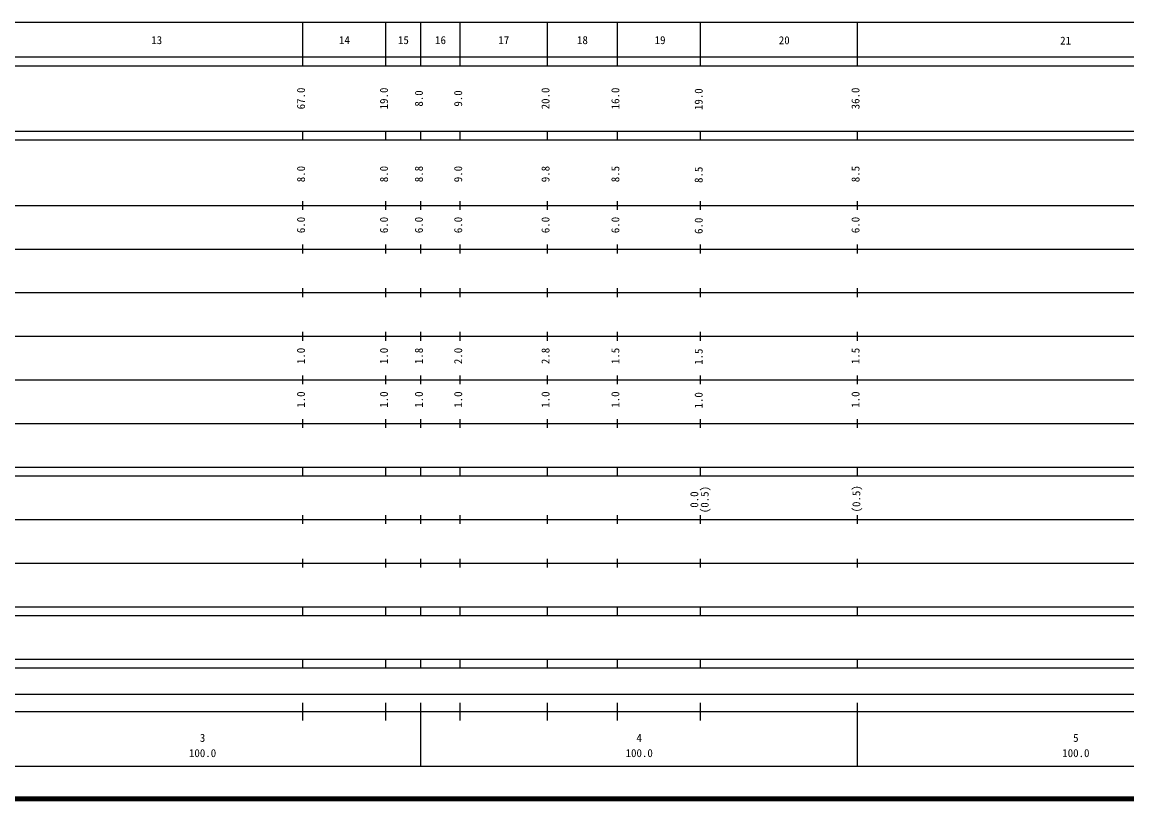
# Model space of a CAD drawing. Units: millimetres on the paper, enlarged 1000 times. Extents: x 40000 to 680000, y 20000 to 380000.
# Drawn here: x 276670 to 529693, y 20000 to 198000 of the extents above; entities that cross this region are included whole.
import ezdxf
from ezdxf.enums import TextEntityAlignment as Align

# ---------------------------------------------------------------- set-up
doc = ezdxf.new("R2010")
doc.units = ezdxf.units.MM
doc.header["$LTSCALE"] = 1000
doc.layers.add('M-TTL', color=7, linetype='Continuous', lineweight=25)
doc.layers.add('M-TTL-BAND', color=7, linetype='Continuous', lineweight=25)
doc.styles.add('ＭＳ ゴシック', font='')
doc.styles.get('ＭＳ ゴシック').set_extended_font_data('MS Gothic')

msp = doc.modelspace()

# ---------------------------------------------------------------- linework, layer by layer
at = {"layer": 'M-TTL', "color": 2, "lineweight": 140}
msp.add_line((40000, 20000), (680000, 20000), dxfattribs=at)
at = {"layer": 'M-TTL-BAND'}
for p, q in [((68000, 198000), (579000, 198000)), ((341000, 188000), (341000, 198000)), ((360000, 188000), (360000, 198000)), ((368000, 188000), (368000, 198000)), ((377000, 188000), (377000, 198000)), ((397000, 188000), (397000, 198000)), ((413000, 188000), (413000, 198000)), ((432006, 188000), (432006, 198000)), ((468000, 188000), (468000, 198000)), ((40000, 190000), (579000, 190000)), ((40000, 188000), (579000, 188000)), ((40000, 173000), (579000, 173000)), ((341000, 171000), (341000, 173000)), ((360000, 171000), (360000, 173000)), ((368000, 171000), (368000, 173000)), ((377000, 171000), (377000, 173000)), ((397000, 171000), (397000, 173000)), ((413000, 171000), (413000, 173000)), ((432006, 171000), (432006, 173000)), ((468000, 171000), (468000, 173000)), ((40000, 171000), (579000, 171000)), ((341000, 155000), (341000, 157000)), ((360000, 155000), (360000, 157000)), ((368000, 155000), (368000, 157000)), ((377000, 155000), (377000, 157000)), ((397000, 155000), (397000, 157000)), ((413000, 155000), (413000, 157000)), ((432006, 155000), (432006, 157000)), ((468000, 155000), (468000, 157000)), ((40000, 156000), (579000, 156000)), ((341000, 145000), (341000, 147000)), ((360000, 145000), (360000, 147000)), ((368000, 145000), (368000, 147000)), ((377000, 145000), (377000, 147000)), ((397000, 145000), (397000, 147000)), ((413000, 145000), (413000, 147000)), ((432006, 145000), (432006, 147000)), ((468000, 145000), (468000, 147000)), ((46000, 146000), (579000, 146000)), ((341000, 135000), (341000, 137000)), ((360000, 135000), (360000, 137000)), ((368000, 135000), (368000, 137000)), ((377000, 135000), (377000, 137000)), ((397000, 135000), (397000, 137000)), ((413000, 135000), (413000, 137000)), ((432006, 135000), (432006, 137000)), ((468000, 135000), (468000, 137000)), ((52000, 136000), (579000, 136000)), ((341000, 125000), (341000, 127000)), ((360000, 125000), (360000, 127000)), ((368000, 125000), (368000, 127000)), ((377000, 125000), (377000, 127000)), ((397000, 125000), (397000, 127000)), ((413000, 125000), (413000, 127000)), ((432006, 125000), (432006, 127000)), ((468000, 125000), (468000, 127000)), ((46000, 126000), (579000, 126000)), ((341000, 115000), (341000, 117000)), ((360000, 115000), (360000, 117000)), ((368000, 115000), (368000, 117000)), ((377000, 115000), (377000, 117000)), ((397000, 115000), (397000, 117000)), ((413000, 115000), (413000, 117000)), ((432006, 115000), (432006, 117000)), ((468000, 115000), (468000, 117000)), ((52000, 116000), (579000, 116000)), ((341000, 105000), (341000, 107000)), ((360000, 105000), (360000, 107000)), ((368000, 105000), (368000, 107000)), ((377000, 105000), (377000, 107000)), ((397000, 105000), (397000, 107000)), ((413000, 105000), (413000, 107000)), ((432006, 105000), (432006, 107000)), ((468000, 105000), (468000, 107000)), ((46000, 106000), (579000, 106000)), ((40000, 96000), (579000, 96000)), ((40000, 94000), (579000, 94000)), ((341000, 94000), (341000, 96000)), ((360000, 94000), (360000, 96000)), ((368000, 94000), (368000, 96000)), ((377000, 94000), (377000, 96000)), ((397000, 94000), (397000, 96000)), ((413000, 94000), (413000, 96000)), ((432006, 94000), (432006, 96000)), ((468000, 94000), (468000, 96000)), ((49000, 84000), (579000, 84000)), ((341000, 83000), (341000, 85000)), ((360000, 83000), (360000, 85000)), ((368000, 83000), (368000, 85000)), ((377000, 83000), (377000, 85000)), ((397000, 83000), (397000, 85000)), ((413000, 83000), (413000, 85000)), ((432006, 83000), (432006, 85000)), ((468000, 83000), (468000, 85000)), ((40000, 74000), (579000, 74000)), ((341000, 73000), (341000, 75000)), ((360000, 73000), (360000, 75000)), ((368000, 73000), (368000, 75000)), ((377000, 73000), (377000, 75000)), ((397000, 73000), (397000, 75000)), ((413000, 73000), (413000, 75000)), ((432006, 73000), (432006, 75000)), ((468000, 73000), (468000, 75000)), ((40000, 64000), (579000, 64000)), ((341000, 62000), (341000, 64000)), ((360000, 62000), (360000, 64000)), ((368000, 62000), (368000, 64000)), ((377000, 62000), (377000, 64000)), ((397000, 62000), (397000, 64000)), ((413000, 62000), (413000, 64000)), ((432006, 62000), (432006, 64000)), ((468000, 62000), (468000, 64000)), ((40000, 62000), (579000, 62000)), ((40000, 52000), (579000, 52000)), ((341000, 50000), (341000, 52000)), ((360000, 50000), (360000, 52000)), ((368000, 50000), (368000, 52000)), ((377000, 50000), (377000, 52000)), ((397000, 50000), (397000, 52000)), ((413000, 50000), (413000, 52000)), ((432006, 50000), (432006, 52000)), ((468000, 50000), (468000, 52000)), ((40000, 50000), (579000, 50000)), ((71000, 44000), (565380, 44000)), ((341000, 38000), (341000, 42000)), ((360000, 38000), (360000, 42000)), ((368000, 27500), (368000, 42000)), ((377000, 38000), (377000, 42000)), ((397000, 38000), (397000, 42000)), ((413000, 38000), (413000, 42000)), ((432006, 38000), (432006, 42000)), ((468000, 27500), (468000, 42000)), ((40000, 40000), (579000, 40000)), ((68000, 27500), (579000, 27500))]:
    msp.add_line(p, q, dxfattribs=at)

# ---------------------------------------------------------------- texts
at = {"layer": 'M-TTL-BAND', "style": 'ＭＳ ゴシック'}
for s, p in [('13', (307500, 192405)), ('14', (350500, 192405)), ('15', (364000, 192405)), ('16', (372500, 192405)), ('17', (387000, 192405)), ('18', (405000, 192405)), ('19', (422780, 192405)), ('20', (451220, 192368)), ('21', (515651, 192289)), ('3', (318000, 32523)), ('4', (418000, 32523)), ('5', (518000, 32523)), ('100.0', (318000, 29033)), ('100.0', (418000, 29033)), ('100.0', (518000, 29033))]:
    msp.add_text(s, height=1833, dxfattribs=at).set_placement(p, align=Align.BOTTOM_CENTER)
for s, p in [('67.0', (342000, 180500)), ('19.0', (361000, 180500)), ('8.0', (369000, 180500)), ('9.0', (378000, 180500)), ('20.0', (398000, 180500)), ('16.0', (414000, 180500)), ('19.0', (433075, 180329)), ('36.0', (469000, 180500)), ('8.0', (342000, 163174)), ('8.0', (361000, 163174)), ('8.8', (369000, 163174)), ('9.0', (378000, 163174)), ('9.8', (398000, 163174)), ('8.5', (414000, 163174)), ('8.5', (433075, 163003)), ('8.5', (469000, 163174)), ('6.0', (342000, 151500)), ('6.0', (361000, 151500)), ('6.0', (369000, 151500)), ('6.0', (378000, 151500)), ('6.0', (398000, 151500)), ('6.0', (414000, 151500)), ('6.0', (433075, 151329)), ('6.0', (469000, 151500)), ('1.0', (342000, 121500)), ('1.0', (361000, 121500)), ('1.8', (369000, 121500)), ('2.0', (378000, 121500)), ('2.8', (398000, 121500)), ('1.5', (414000, 121500)), ('1.5', (433075, 121329)), ('1.5', (469000, 121500)), ('1.0', (342000, 111500)), ('1.0', (361000, 111500)), ('1.0', (369000, 111500)), ('1.0', (378000, 111500)), ('1.0', (398000, 111500)), ('1.0', (414000, 111500)), ('1.0', (433075, 111329)), ('1.0', (469000, 111500)), ('(0.5)', (434445, 88593)), ('(0.5)', (469188, 88764)), ('0.0', (432075, 88593))]:
    msp.add_text(s, height=1833, rotation=90, dxfattribs=at).set_placement(p, align=Align.BOTTOM_CENTER)

doc.saveas('drawing.dxf')
